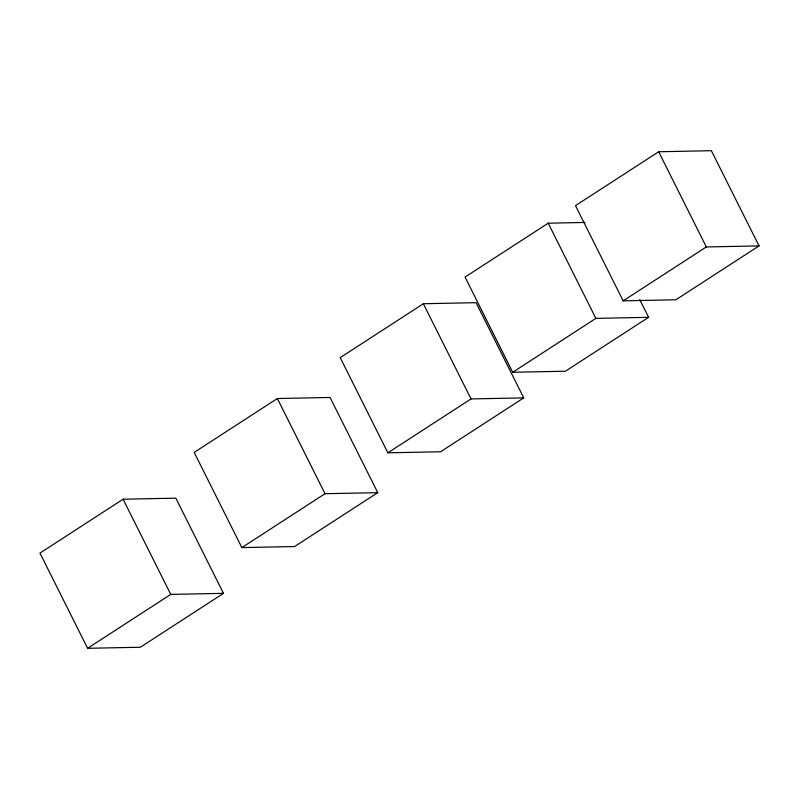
<?xml version="1.0" encoding="UTF-8"?>
<svg xmlns="http://www.w3.org/2000/svg" width="799" height="799" viewBox="0 0 799 799"><rect width="100%" height="100%" fill="white"/><g stroke="black" fill="none" stroke-linecap="round" stroke-linejoin="round"><path stroke-width="1.2" d="M423.36 303.74L340.204 357.632L387.865 452.823L440.589 451.765L523.745 397.872L476.074 302.681L423.36 303.74L471.03 398.931L523.745 397.872M277.353 398.521L194.197 452.414L241.857 547.605L294.581 546.546L377.737 492.653L330.067 397.463L277.353 398.521L325.023 493.712L377.737 492.653M584.988 222.452L548.204 223.191L465.048 277.083L512.708 372.274L565.432 371.215L648.588 317.323L639.719 299.605M658.666 151.76L575.5 205.653L623.17 300.843L675.894 299.785L759.05 245.892L711.38 150.701L658.666 151.76L706.336 246.951L759.05 245.892M123.106 499.215L39.95 553.108L87.62 648.299L140.334 647.24L223.5 593.347L175.83 498.157L123.106 499.215L170.776 594.406L223.5 593.347M387.865 452.823L471.03 398.931M241.857 547.605L325.023 493.712M512.708 372.274L595.874 318.382L648.588 317.323M623.17 300.843L706.336 246.951M87.62 648.299L170.776 594.406M548.204 223.191L595.874 318.382"/></g></svg>
